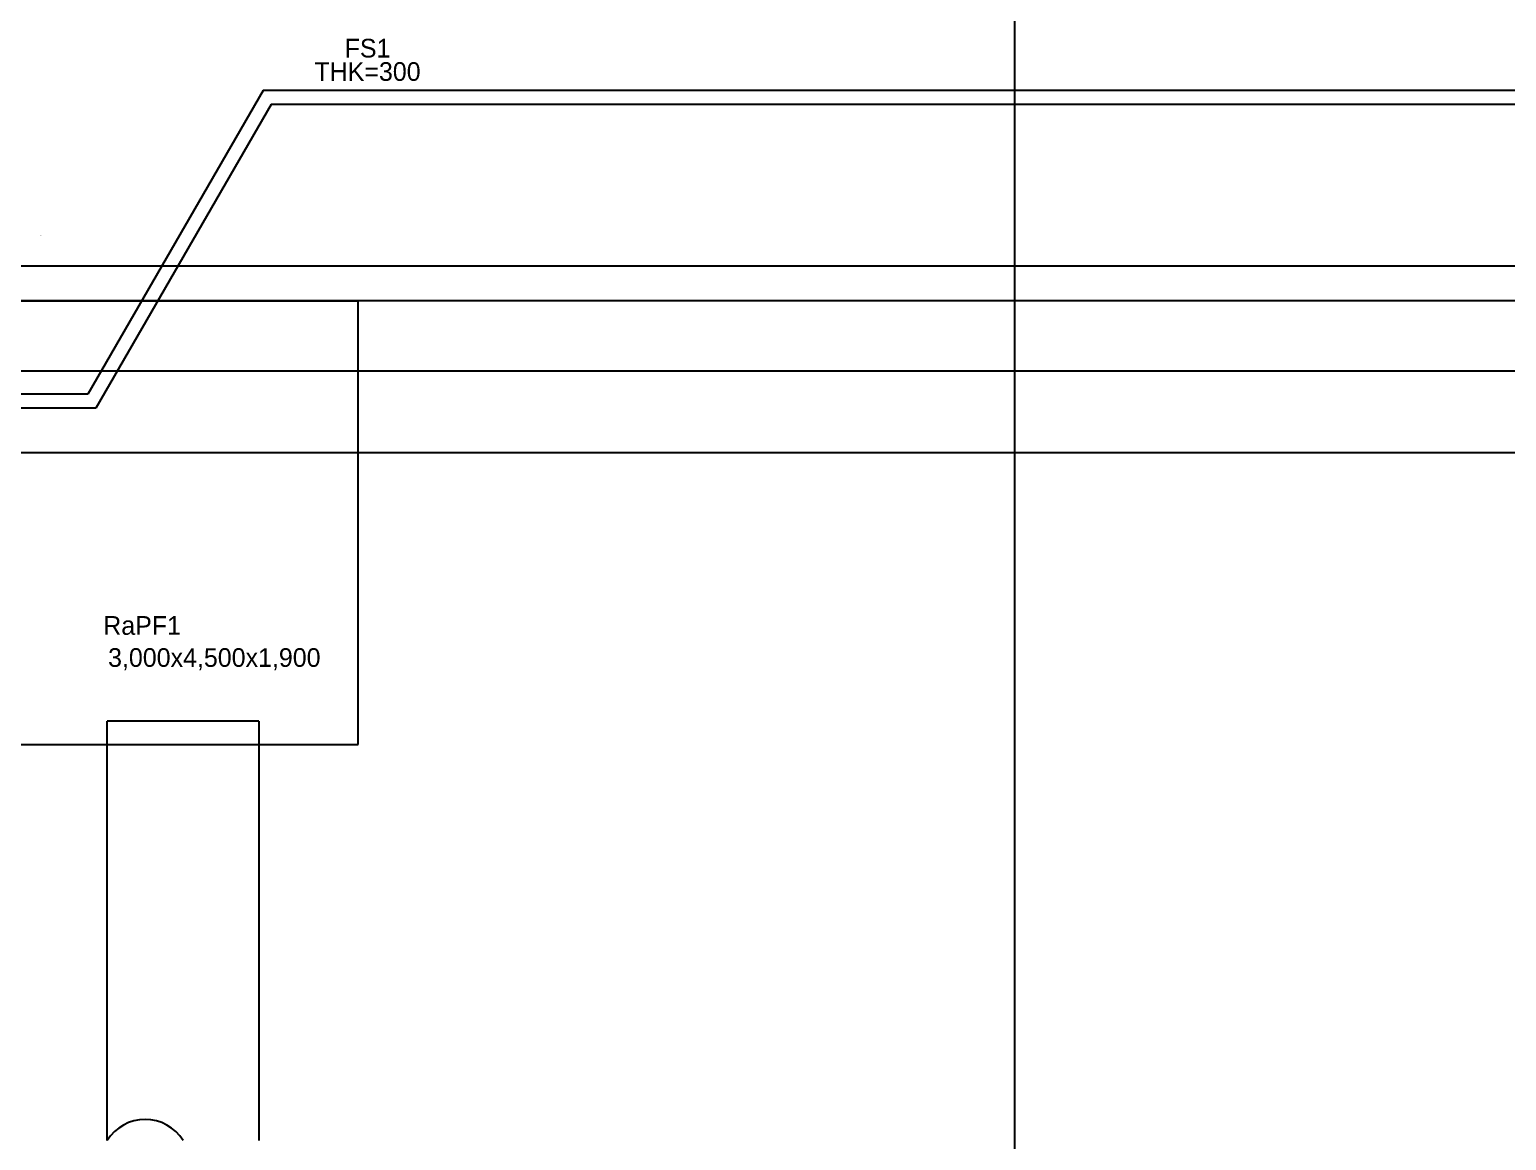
# Model space of a CAD drawing. Header units: millimetres. Extents: x 367092 to 767578, y 396038 to 811791.
# Drawn here: x 491659 to 497985, y 428106 to 432862 of the extents above; entities that cross this region are included whole.
import ezdxf
from ezdxf.enums import TextEntityAlignment as Align

# ---------------------------------------------------------------- set-up
doc = ezdxf.new("R2010")
doc.units = ezdxf.units.MM
doc.header["$LTSCALE"] = 100
doc.header["$MEASUREMENT"] = 0
doc.linetypes.add('CENTER', pattern=[2, 1.25, -0.25, 0.25, -0.25])
doc.layers.get('0').update_dxf_attribs({"linetype": 'CONTINUOUS'})
doc.layers.get('Defpoints').update_dxf_attribs({"color": 171, "linetype": 'CONTINUOUS'})
for name, color, linetype in [('CEN(ST)', 1, 'CENTER'), ('CON', 2, 'CONTINUOUS'), ('ELE-6', 8, 'CONTINUOUS'), ('FIN', 8, 'CONTINUOUS'), ('LED', 7, 'CONTINUOUS')]:
    doc.layers.add(name, color=color, linetype=linetype)
doc.styles.add('CGS', font='cgse', dxfattribs={"bigfont": 'cgs'})
doc.dimstyles.new('NDIM 1200', dxfattribs={"dimscale": 500, "dimtxt": 3, "dimasz": 1, "dimexe": 2, "dimexo": 2, "dimgap": 1, "dimtad": 1, "dimdec": 0, "dimdsep": 46, "dimtxsty": 'CGS', "dimblk": 'DOT0', "dimcen": 1, "dimdle": 8, "dimclrd": 2, "dimclre": 2, "dimclrt": 2, "dimadec": 0, "dimazin": 0, "dimtfac": 1, "dimtdec": 0, "dimtix": 1, "dimtmove": 2, "dimatfit": 3, "dimldrblk": 'DOT0', "dimfxl": 1, "dimtolj": 1, "dimtzin": 0, "dimlwd": -1, "dimlwe": -1, "dimarcsym": 0})

# ---------------------------------------------------------------- blocks, each defined once
blk = doc.blocks.new('DOT0')
blk.add_line((-3, 0), (3, 0))
at = {"color": 6}
blk.add_circle((0, 0), 0.75, dxfattribs=at)

msp = doc.modelspace()

# ---------------------------------------------------------------- linework, layer by layer
at = {"layer": 'CEN(ST)', "ltscale": 10000}
msp.add_line((385174.2, 431051), (536557.9, 431051), dxfattribs=at)
at = {"layer": 'CON', "ltscale": 10000}
for p, q in [((492659.4, 432601), (491908.8, 431301)), ((521111.5, 432601), (492659.4, 432601))]:
    msp.add_line(p, q, dxfattribs=at)
msp.add_lwpolyline([(491908.8, 431301), (481233.3, 431301)], dxfattribs=at)
at = {"layer": 'Defpoints', "ltscale": 10000}
msp.add_lwpolyline([(491708.8, 431980.7, -0.006791), (491708.8, 431981.2, -0.006791)], format="xyb", dxfattribs=at)
at = {"layer": 'ELE-6', "ltscale": 10000}
for p, q in [((509763.8, 431701), (452471.8, 431701)), ((488566.5, 431701), (493066.5, 431701)), ((493066.5, 429801), (493066.5, 431701)), ((452171.8, 431401), (510063.8, 431401)), ((491991.5, 428106.3), (491991.5, 429901)), ((492641.5, 429901), (491991.5, 429901)), ((492641.5, 429901), (492641.5, 428106.3)), ((488566.5, 429801), (493066.5, 429801))]:
    msp.add_line(p, q, dxfattribs=at)
msp.add_lwpolyline([(452471.8, 431851), (509763.8, 431851)], dxfattribs=at)
msp.add_arc((492154, 428004.1), 192, 32.17212, 147.82788, dxfattribs=at)
at = {"layer": 'FIN', "ltscale": 10000}
for p, q in [((492694, 432541), (491943.4, 431241)), ((521076.8, 432541), (492694, 432541)), ((491943.4, 431241), (481267.9, 431241))]:
    msp.add_line(p, q, dxfattribs=at)

# ---------------------------------------------------------------- texts
at = {"layer": 'Defpoints', "style": 'CGS'}
for s, p in [('FS1', (493106.5, 432718.8)), ('THK=300', (493106.5, 432618.8)), ('RaPF1', (492141, 430247.2)), ('3,000x4,500x1,900', (492450.3, 430109.9))]:
    msp.add_text(s, height=80, dxfattribs=at).set_placement(p, align=Align.BOTTOM_CENTER)

# ---------------------------------------------------------------- leaders
at = {"layer": 'LED', "ltscale": 10000}
msp.add_leader([(495877.5, 437582.2), (495877.5, 427020.5)], dimstyle='NDIM 1200', override={"dimasz": 0.4, "dimtad": 0, "dimclrd": 256, "dimldrblk": 'Dot'}, dxfattribs=at)

doc.saveas('drawing.dxf')
